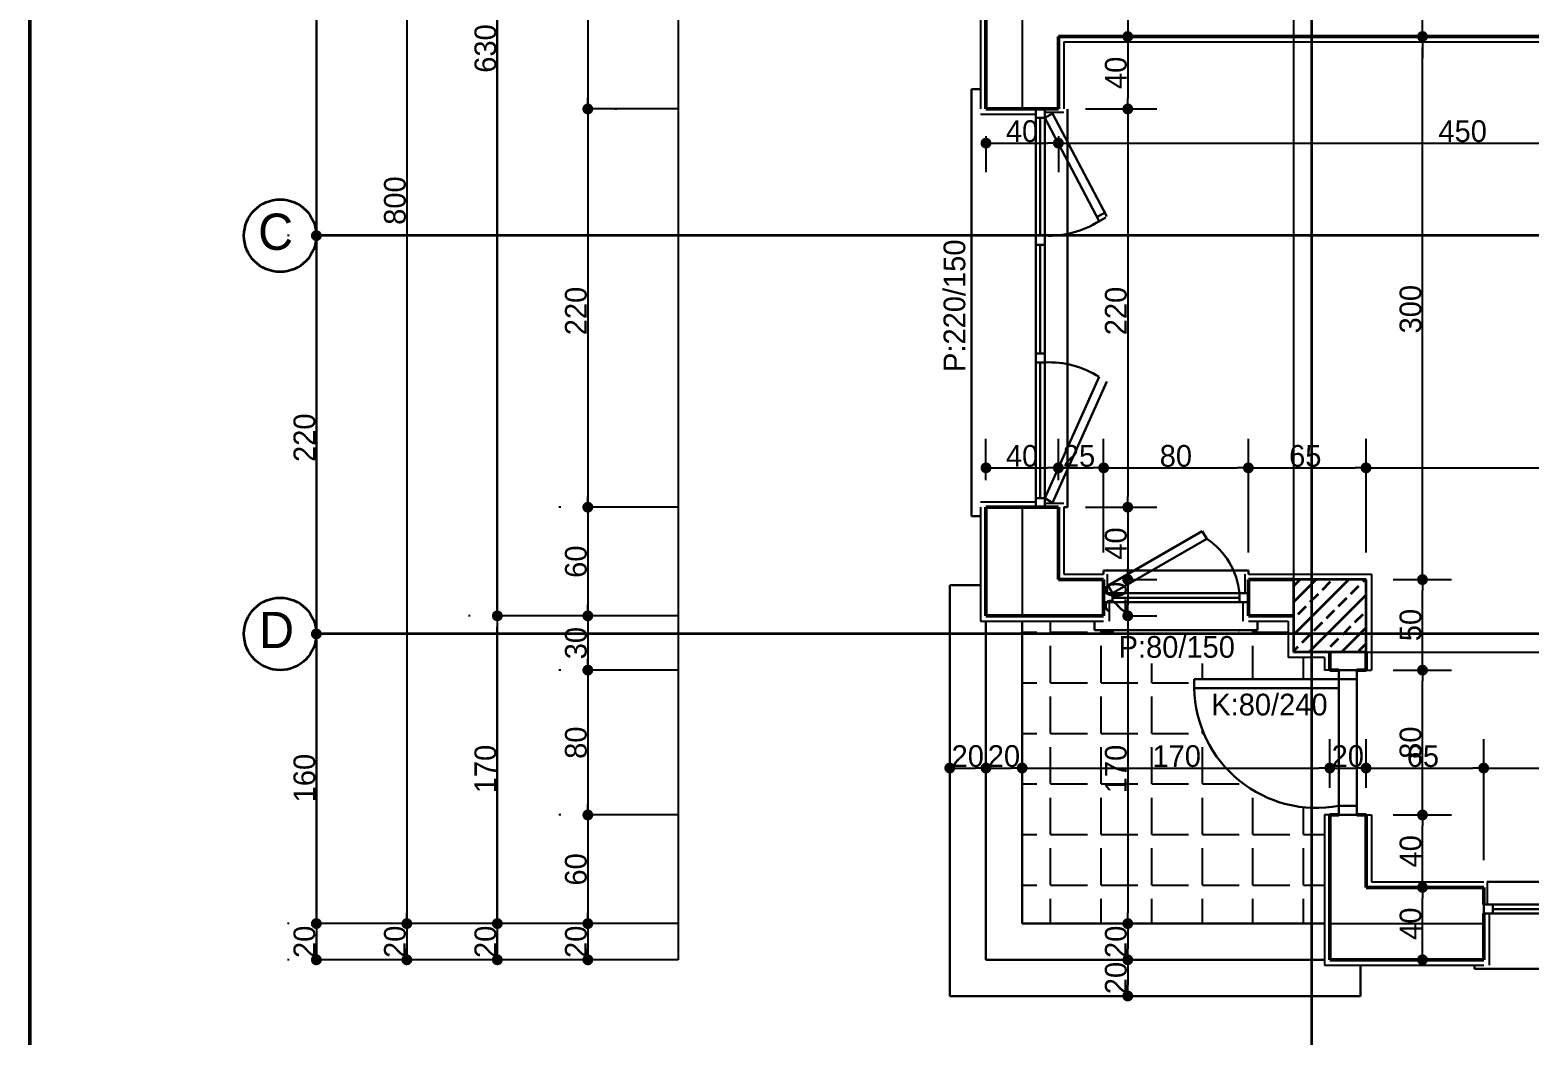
# Model space of a CAD drawing. Header units: millimetres. Extents: x 9537.41 to 9541.95, y -1431.78 to -1431.38.
# Drawn here: x 9538.0511 to 9538.2167, y -1431.619 to -1431.508 of the extents above; entities that cross this region are included whole.
import ezdxf

# ---------------------------------------------------------------- set-up
doc = ezdxf.new("R2010")
doc.units = ezdxf.units.MM
for name, pattern in [('ACAD_ISO02W100', [15, 12, -3]), ('ACAD_ISO03W100', [30, 12, -18]), ('ACAD_ISO06W100', [36, 24, -3, 0, -3, 0, -3, 0, -3])]:
    doc.linetypes.add(name, pattern=pattern)
for name, color, linetype, lineweight in [('aks', 6, 'Continuous', 35), ('balkon', 173, 'Continuous', 30), ('duvar', 214, 'Continuous', 50), ('kapı-pencere', 140, 'Continuous', 30), ('karo', 206, 'Continuous', 25), ('kolon', 6, 'Continuous', 35), ('sıva', 203, 'Continuous', 25), ('yazı', 161, 'Continuous', 35), ('ölçü', 4, 'Continuous', 25)]:
    doc.layers.add(name, color=color, linetype=linetype, lineweight=lineweight)

msp = doc.modelspace()

# ---------------------------------------------------------------- linework, layer by layer
at = {"color": 0, "linetype": 'ByBlock', "lineweight": -2}
for p, q in [((9538.172379445341, -1431.509289333453), (9538.172379445341, -1431.509889333453)), ((9538.172379445341, -1431.509289333453), (9538.172379445341, -1431.509889333453)), ((9538.20494543823, -1431.509289333453), (9538.20494543823, -1431.509889333453)), ((9538.20494543823, -1431.509289333453), (9538.20494543823, -1431.509889333453)), ((9538.112709836514, -1431.516089333453), (9538.112709836514, -1431.515489333453)), ((9538.172379445341, -1431.516089333453), (9538.172379445341, -1431.515489333453)), ((9538.112709836514, -1431.517289333453), (9538.112709836514, -1431.517889333453)), ((9538.172379445341, -1431.517289333453), (9538.172379445341, -1431.517889333453)), ((9538.157309836515, -1431.520467850164), (9538.157909836515, -1431.520467850164)), ((9538.164109836514, -1431.520467850164), (9538.163509836515, -1431.520467850164)), ((9538.165309836515, -1431.520467850164), (9538.165909836514, -1431.520467850164)), ((9538.082709836515, -1431.530089333453), (9538.082709836515, -1431.529489333453)), ((9538.082709836515, -1431.531289333453), (9538.082709836515, -1431.531889333453)), ((9538.157309836515, -1431.556341257242), (9538.157909836515, -1431.556341257242)), ((9538.164109836514, -1431.556341257242), (9538.163509836515, -1431.556341257242)), ((9538.165309836515, -1431.556341257242), (9538.165909836514, -1431.556341257242)), ((9538.169109836515, -1431.556341257242), (9538.168509836514, -1431.556341257242)), ((9538.170309836514, -1431.556341257242), (9538.170909836515, -1431.556341257242)), ((9538.185109836515, -1431.556341257242), (9538.184509836516, -1431.556341257242)), ((9538.186309836516, -1431.556341257242), (9538.186909836515, -1431.556341257242)), ((9538.198109836514, -1431.556341257242), (9538.197509836515, -1431.556341257242)), ((9538.199309836515, -1431.556341257242), (9538.199909836514, -1431.556341257242)), ((9538.112709836514, -1431.560089333453), (9538.112709836514, -1431.559489333453)), ((9538.172379445341, -1431.560089333453), (9538.172379445341, -1431.559489333453)), ((9538.112709836514, -1431.561289333453), (9538.112709836514, -1431.561889333453)), ((9538.172379445341, -1431.561289333453), (9538.172379445341, -1431.561889333453)), ((9538.172379445341, -1431.568089333453), (9538.172379445341, -1431.567489333453)), ((9538.20494543823, -1431.568089333453), (9538.20494543823, -1431.567489333453)), ((9538.172379445341, -1431.569289333453), (9538.172379445341, -1431.569889333453)), ((9538.20494543823, -1431.569289333453), (9538.20494543823, -1431.569889333453)), ((9538.102709836516, -1431.572089333453), (9538.102709836516, -1431.571489333453)), ((9538.112709836514, -1431.572089333453), (9538.112709836514, -1431.571489333453)), ((9538.172379445341, -1431.572089333453), (9538.172379445341, -1431.571489333453)), ((9538.082709836515, -1431.574089333453), (9538.082709836515, -1431.573489333453)), ((9538.102709836516, -1431.573289333453), (9538.102709836516, -1431.573889333453)), ((9538.112709836514, -1431.573289333453), (9538.112709836514, -1431.573889333453)), ((9538.172379445341, -1431.573289333453), (9538.172379445341, -1431.573889333453)), ((9538.082709836515, -1431.575289333453), (9538.082709836515, -1431.575889333453)), ((9538.112709836514, -1431.578089333453), (9538.112709836514, -1431.577489333453)), ((9538.20494543823, -1431.578089333453), (9538.20494543823, -1431.577489333453)), ((9538.112709836514, -1431.579289333453), (9538.112709836514, -1431.579889333453)), ((9538.20494543823, -1431.579289333453), (9538.20494543823, -1431.579889333453)), ((9538.153309836514, -1431.589503441157), (9538.153909836516, -1431.589503441157)), ((9538.156109836515, -1431.589503441157), (9538.155509836515, -1431.589503441157)), ((9538.157309836515, -1431.589503441157), (9538.157909836515, -1431.589503441157)), ((9538.160109836515, -1431.589503441157), (9538.159509836514, -1431.589503441157)), ((9538.161309836514, -1431.589503441157), (9538.161909836515, -1431.589503441157)), ((9538.194109836515, -1431.589503441157), (9538.193509836516, -1431.589503441157)), ((9538.195309836516, -1431.589503441157), (9538.195909836515, -1431.589503441157)), ((9538.198109836514, -1431.589503441157), (9538.197509836515, -1431.589503441157)), ((9538.199309836515, -1431.589503441157), (9538.199909836514, -1431.589503441157)), ((9538.211109836515, -1431.589503441157), (9538.210509836515, -1431.589503441157)), ((9538.212309836515, -1431.589503441157), (9538.212909836515, -1431.589503441157)), ((9538.112709836514, -1431.594089333453), (9538.112709836514, -1431.593489333453)), ((9538.20494543823, -1431.594089333453), (9538.20494543823, -1431.593489333453)), ((9538.112709836514, -1431.595289333453), (9538.112709836514, -1431.595889333453)), ((9538.20494543823, -1431.595289333453), (9538.20494543823, -1431.595889333453)), ((9538.20494543823, -1431.602089333453), (9538.20494543823, -1431.601489333453)), ((9538.20494543823, -1431.603289333453), (9538.20494543823, -1431.603889333453)), ((9538.082709836515, -1431.606089333453), (9538.082709836515, -1431.605489333453)), ((9538.092709836515, -1431.606089333453), (9538.092709836515, -1431.605489333453)), ((9538.102709836516, -1431.606089333453), (9538.102709836516, -1431.605489333453)), ((9538.112709836514, -1431.606089333453), (9538.112709836514, -1431.605489333453)), ((9538.172379445341, -1431.606089333453), (9538.172379445341, -1431.605489333453)), ((9538.082709836515, -1431.607289333453), (9538.082709836515, -1431.607889333453)), ((9538.092709836515, -1431.607289333453), (9538.092709836515, -1431.607889333453)), ((9538.102709836516, -1431.607289333453), (9538.102709836516, -1431.607889333453)), ((9538.112709836514, -1431.607289333453), (9538.112709836514, -1431.607889333453)), ((9538.172379445341, -1431.607289333453), (9538.172379445341, -1431.607889333453)), ((9538.082709836515, -1431.610089333453), (9538.082709836515, -1431.609489333453)), ((9538.092709836515, -1431.610089333453), (9538.092709836515, -1431.609489333453)), ((9538.102709836516, -1431.610089333453), (9538.102709836516, -1431.609489333453)), ((9538.112709836514, -1431.610089333453), (9538.112709836514, -1431.609489333453)), ((9538.172379445341, -1431.610089333453), (9538.172379445341, -1431.609489333453)), ((9538.20494543823, -1431.610089333453), (9538.20494543823, -1431.609489333453)), ((9538.172379445341, -1431.611289333453), (9538.172379445341, -1431.611889333453)), ((9538.172379445341, -1431.614089333453), (9538.172379445341, -1431.613489333453))]:
    msp.add_line(p, q, dxfattribs=at)
at = {"color": 0, "linetype": 'ByBlock', "const_width": 0.0006000000000000001}
for points in [[(9538.172379445341, -1431.508989333453, 1), (9538.172379445341, -1431.508389333453, 1)], [(9538.172379445341, -1431.508989333453, 1), (9538.172379445341, -1431.508389333453, 1)], [(9538.20494543823, -1431.508989333453, 1), (9538.20494543823, -1431.508389333453, 1)], [(9538.20494543823, -1431.508989333453, 1), (9538.20494543823, -1431.508389333453, 1)], [(9538.112709836514, -1431.516389333453, 1), (9538.112709836514, -1431.516989333453, 1)], [(9538.112709836514, -1431.516989333453, 1), (9538.112709836514, -1431.516389333453, 1)], [(9538.172379445341, -1431.516389333453, 1), (9538.172379445341, -1431.516989333453, 1)], [(9538.172379445341, -1431.516989333453, 1), (9538.172379445341, -1431.516389333453, 1)], [(9538.157009836515, -1431.520467850164, 1), (9538.156409836514, -1431.520467850164, 1)], [(9538.164409836514, -1431.520467850164, 1), (9538.165009836515, -1431.520467850164, 1)], [(9538.165009836515, -1431.520467850164, 1), (9538.164409836514, -1431.520467850164, 1)], [(9538.082709836515, -1431.530989333453, 1), (9538.082709836515, -1431.530389333453, 1)], [(9538.082709836515, -1431.530389333453, 1), (9538.082709836515, -1431.530989333453, 1)], [(9538.157009836515, -1431.556341257242, 1), (9538.156409836514, -1431.556341257242, 1)], [(9538.164409836514, -1431.556341257242, 1), (9538.165009836515, -1431.556341257242, 1)], [(9538.165009836515, -1431.556341257242, 1), (9538.164409836514, -1431.556341257242, 1)], [(9538.169409836515, -1431.556341257242, 1), (9538.170009836515, -1431.556341257242, 1)], [(9538.170009836515, -1431.556341257242, 1), (9538.169409836515, -1431.556341257242, 1)], [(9538.185409836515, -1431.556341257242, 1), (9538.186009836514, -1431.556341257242, 1)], [(9538.186009836514, -1431.556341257242, 1), (9538.185409836515, -1431.556341257242, 1)], [(9538.198409836516, -1431.556341257242, 1), (9538.199009836515, -1431.556341257242, 1)], [(9538.199009836515, -1431.556341257242, 1), (9538.198409836516, -1431.556341257242, 1)], [(9538.112709836514, -1431.560389333453, 1), (9538.112709836514, -1431.560989333453, 1)], [(9538.112709836514, -1431.560989333453, 1), (9538.112709836514, -1431.560389333453, 1)], [(9538.172379445341, -1431.560389333453, 1), (9538.172379445341, -1431.560989333453, 1)], [(9538.172379445341, -1431.560989333453, 1), (9538.172379445341, -1431.560389333453, 1)], [(9538.172379445341, -1431.568389333453, 1), (9538.172379445341, -1431.568989333453, 1)], [(9538.172379445341, -1431.568989333453, 1), (9538.172379445341, -1431.568389333453, 1)], [(9538.20494543823, -1431.568989333453, 1), (9538.20494543823, -1431.568389333453, 1)], [(9538.20494543823, -1431.568389333453, 1), (9538.20494543823, -1431.568989333453, 1)], [(9538.102709836516, -1431.572989333453, 1), (9538.102709836516, -1431.572389333453, 1)], [(9538.102709836516, -1431.572389333453, 1), (9538.102709836516, -1431.572989333453, 1)], [(9538.112709836514, -1431.572389333453, 1), (9538.112709836514, -1431.572989333453, 1)], [(9538.112709836514, -1431.572989333453, 1), (9538.112709836514, -1431.572389333453, 1)], [(9538.172379445341, -1431.572389333453, 1), (9538.172379445341, -1431.572989333453, 1)], [(9538.172379445341, -1431.572989333453, 1), (9538.172379445341, -1431.572389333453, 1)], [(9538.082709836515, -1431.574989333453, 1), (9538.082709836515, -1431.574389333453, 1)], [(9538.082709836515, -1431.574389333453, 1), (9538.082709836515, -1431.574989333453, 1)], [(9538.112709836514, -1431.578389333453, 1), (9538.112709836514, -1431.578989333453, 1)], [(9538.112709836514, -1431.578989333453, 1), (9538.112709836514, -1431.578389333453, 1)], [(9538.20494543823, -1431.578989333453, 1), (9538.20494543823, -1431.578389333453, 1)], [(9538.20494543823, -1431.578389333453, 1), (9538.20494543823, -1431.578989333453, 1)], [(9538.153009836515, -1431.589503441157, 1), (9538.152409836515, -1431.589503441157, 1)], [(9538.156409836514, -1431.589503441157, 1), (9538.157009836515, -1431.589503441157, 1)], [(9538.157009836515, -1431.589503441157, 1), (9538.156409836514, -1431.589503441157, 1)], [(9538.160409836515, -1431.589503441157, 1), (9538.161009836514, -1431.589503441157, 1)], [(9538.161009836514, -1431.589503441157, 1), (9538.160409836515, -1431.589503441157, 1)], [(9538.194409836515, -1431.589503441157, 1), (9538.195009836514, -1431.589503441157, 1)], [(9538.195009836514, -1431.589503441157, 1), (9538.194409836515, -1431.589503441157, 1)], [(9538.198409836516, -1431.589503441157, 1), (9538.199009836515, -1431.589503441157, 1)], [(9538.199009836515, -1431.589503441157, 1), (9538.198409836516, -1431.589503441157, 1)], [(9538.211409836515, -1431.589503441157, 1), (9538.212009836516, -1431.589503441157, 1)], [(9538.212009836516, -1431.589503441157, 1), (9538.211409836515, -1431.589503441157, 1)], [(9538.112709836514, -1431.594389333453, 1), (9538.112709836514, -1431.594989333453, 1)], [(9538.112709836514, -1431.594989333453, 1), (9538.112709836514, -1431.594389333453, 1)], [(9538.20494543823, -1431.594989333453, 1), (9538.20494543823, -1431.594389333453, 1)], [(9538.20494543823, -1431.594389333453, 1), (9538.20494543823, -1431.594989333453, 1)], [(9538.20494543823, -1431.602989333453, 1), (9538.20494543823, -1431.602389333453, 1)], [(9538.20494543823, -1431.602389333453, 1), (9538.20494543823, -1431.602989333453, 1)], [(9538.082709836515, -1431.606989333453, 1), (9538.082709836515, -1431.606389333453, 1)], [(9538.082709836515, -1431.606389333453, 1), (9538.082709836515, -1431.606989333453, 1)], [(9538.092709836515, -1431.606389333453, 1), (9538.092709836515, -1431.606989333453, 1)], [(9538.092709836515, -1431.606989333453, 1), (9538.092709836515, -1431.606389333453, 1)], [(9538.102709836516, -1431.606989333453, 1), (9538.102709836516, -1431.606389333453, 1)], [(9538.102709836516, -1431.606389333453, 1), (9538.102709836516, -1431.606989333453, 1)], [(9538.112709836514, -1431.606389333453, 1), (9538.112709836514, -1431.606989333453, 1)], [(9538.112709836514, -1431.606989333453, 1), (9538.112709836514, -1431.606389333453, 1)], [(9538.172379445341, -1431.606389333453, 1), (9538.172379445341, -1431.606989333453, 1)], [(9538.172379445341, -1431.606989333453, 1), (9538.172379445341, -1431.606389333453, 1)], [(9538.082709836515, -1431.610389333453, 1), (9538.082709836515, -1431.610989333453, 1)], [(9538.092709836515, -1431.610389333453, 1), (9538.092709836515, -1431.610989333453, 1)], [(9538.102709836516, -1431.610389333453, 1), (9538.102709836516, -1431.610989333453, 1)], [(9538.112709836514, -1431.610389333453, 1), (9538.112709836514, -1431.610989333453, 1)], [(9538.172379445341, -1431.610389333453, 1), (9538.172379445341, -1431.610989333453, 1)], [(9538.172379445341, -1431.610989333453, 1), (9538.172379445341, -1431.610389333453, 1)], [(9538.20494543823, -1431.610389333453, 1), (9538.20494543823, -1431.610989333453, 1)], [(9538.172379445341, -1431.614389333453, 1), (9538.172379445341, -1431.614989333453, 1)]]:
    msp.add_lwpolyline(points, format="xyb", close=True, dxfattribs=at)
at = {"layer": 'aks', "linetype": 'ACAD_ISO06W100'}
for p, q in [((9538.192709836514, -1431.684689333453), (9538.192709836514, -1431.406689333453)), ((9538.654709836515, -1431.530689333453), (9538.082709836515, -1431.530689333453)), ((9538.654709836515, -1431.574689333453), (9538.082709836515, -1431.574689333453))]:
    msp.add_line(p, q, dxfattribs=at)
at = {"layer": 'balkon'}
for p, q in [((9538.152709836515, -1431.569289333453), (9538.152709836515, -1431.614689333453)), ((9538.152709836515, -1431.569289333453), (9538.156109836515, -1431.569289333453)), ((9538.156709836516, -1431.573289333453), (9538.156709836516, -1431.610689333453)), ((9538.160709836515, -1431.573289333453), (9538.160709836515, -1431.606689333453)), ((9538.194109836515, -1431.606689333453), (9538.160709836515, -1431.606689333453)), ((9538.194109836515, -1431.610689333453), (9538.156709836516, -1431.610689333453)), ((9538.198109836514, -1431.614689333453), (9538.198109836514, -1431.611289333453)), ((9538.198109836514, -1431.614689333453), (9538.152709836515, -1431.614689333453))]:
    msp.add_line(p, q, dxfattribs=at)
at = {"layer": 'duvar'}
for p, q in [((9538.051063101857, -1431.376132301478), (9538.051063101857, -1431.74700352172)), ((9538.051063101857, -1431.74700352172), (9538.051063101857, -1431.376132301478)), ((9538.156709836516, -1431.493689333453), (9538.156709836516, -1431.516689333453)), ((9538.164709836516, -1431.508689333453), (9538.254709836516, -1431.508689333453)), ((9538.164709836516, -1431.508689333453), (9538.164709836516, -1431.516689333453)), ((9538.164709836516, -1431.516689333453), (9538.156709836516, -1431.516689333453)), ((9538.156709836516, -1431.560689333453), (9538.156709836516, -1431.572689333453)), ((9538.164709836516, -1431.560689333453), (9538.156709836516, -1431.560689333453)), ((9538.164709836516, -1431.560689333453), (9538.164709836516, -1431.568689333453)), ((9538.164709836516, -1431.568689333453), (9538.169709836515, -1431.568689333453)), ((9538.169709836515, -1431.568689333453), (9538.169709836515, -1431.572689333453)), ((9538.185709836514, -1431.568689333453), (9538.190709836515, -1431.568689333453)), ((9538.185709836514, -1431.568689333453), (9538.185709836514, -1431.572689333453)), ((9538.156709836516, -1431.572689333453), (9538.169709836515, -1431.572689333453)), ((9538.185709836514, -1431.572689333453), (9538.190709836515, -1431.572689333453)), ((9538.194709836514, -1431.576689333453), (9538.194709836514, -1431.578689333453)), ((9538.198709836515, -1431.576689333453), (9538.198709836515, -1431.578689333453)), ((9538.195709836515, -1431.578689333453), (9538.194709836514, -1431.578689333453)), ((9538.197709836515, -1431.578689333453), (9538.198709836515, -1431.578689333453)), ((9538.194709836514, -1431.594689333453), (9538.194709836514, -1431.610689333453)), ((9538.195709836515, -1431.594689333453), (9538.194709836514, -1431.594689333453)), ((9538.197709836515, -1431.594689333453), (9538.198709836515, -1431.594689333453)), ((9538.198709836515, -1431.594689333453), (9538.198709836515, -1431.602689333453)), ((9538.198709836515, -1431.602689333453), (9538.211709836514, -1431.602689333453)), ((9538.211709836514, -1431.604589333453), (9538.211709836514, -1431.602689333453)), ((9538.211709836514, -1431.605589333453), (9538.211709836514, -1431.610689333453)), ((9538.194709836514, -1431.610689333453), (9538.211709836514, -1431.610689333453))]:
    msp.add_line(p, q, dxfattribs=at)
at = {"layer": 'kapı-pencere'}
for p, q in [((9538.156109836515, -1431.514489333453), (9538.155109836514, -1431.514489333453)), ((9538.155109836514, -1431.514489333453), (9538.155109836514, -1431.561689333453)), ((9538.162209836515, -1431.516689333453), (9538.162209836515, -1431.517689333453)), ((9538.163209836515, -1431.516689333453), (9538.162209836515, -1431.516689333453)), ((9538.163209836515, -1431.517689333453), (9538.163209836515, -1431.516689333453)), ((9538.165709836516, -1431.516731976235), (9538.165709836516, -1431.560689333453)), ((9538.162209836515, -1431.530689333453), (9538.162209836515, -1431.517689333453)), ((9538.162209836515, -1431.517689333453), (9538.163209836515, -1431.517689333453)), ((9538.162709836515, -1431.517689333453), (9538.162709836515, -1431.530689333453)), ((9538.163209836515, -1431.517689333453), (9538.163209836515, -1431.530689333453)), ((9538.162209836515, -1431.530689333453), (9538.162209836515, -1431.531689333453)), ((9538.163209836515, -1431.530689333453), (9538.162209836515, -1431.530689333453)), ((9538.163209836515, -1431.531689333453), (9538.163209836515, -1431.530689333453)), ((9538.162209836515, -1431.543689333453), (9538.162209836515, -1431.531689333453)), ((9538.162209836515, -1431.531689333453), (9538.163209836515, -1431.531689333453)), ((9538.162709836515, -1431.531689333453), (9538.162709836515, -1431.543689333453)), ((9538.163209836515, -1431.531689333453), (9538.163209836515, -1431.543689333453)), ((9538.162209836515, -1431.543689333453), (9538.162209836515, -1431.544689333453)), ((9538.163209836515, -1431.543689333453), (9538.162209836515, -1431.543689333453)), ((9538.163209836515, -1431.544689333453), (9538.163209836515, -1431.543689333453)), ((9538.162209836515, -1431.559689333453), (9538.162209836515, -1431.544689333453)), ((9538.162209836515, -1431.544689333453), (9538.163209836515, -1431.544689333453)), ((9538.162709836515, -1431.544689333453), (9538.162709836515, -1431.559689333453)), ((9538.163209836515, -1431.544689333453), (9538.163209836515, -1431.559689333453)), ((9538.162209836515, -1431.559689333453), (9538.162209836515, -1431.560689333453)), ((9538.163209836515, -1431.559689333453), (9538.162209836515, -1431.559689333453)), ((9538.163209836515, -1431.560689333453), (9538.163209836515, -1431.559689333453)), ((9538.156109836515, -1431.561689333453), (9538.155109836514, -1431.561689333453)), ((9538.162209836515, -1431.560689333453), (9538.163209836515, -1431.560689333453)), ((9538.165709836516, -1431.560689333453), (9538.165309836515, -1431.560689333453)), ((9538.165709836516, -1431.560689333453), (9538.165709836516, -1431.560689333453)), ((9538.18060214136, -1431.563323308049), (9538.170209836515, -1431.569323308049)), ((9538.18110214136, -1431.564189333453), (9538.18060214136, -1431.563323308049)), ((9538.170709836515, -1431.570189333453), (9538.18110214136, -1431.564189333453)), ((9538.169709836515, -1431.567689333453), (9538.185709836514, -1431.567689333453)), ((9538.169709836515, -1431.568089333453), (9538.169709836515, -1431.567689333453)), ((9538.185709836514, -1431.568089333453), (9538.185709836514, -1431.567689333453)), ((9538.169709836515, -1431.571189333453), (9538.169709836515, -1431.570189333453)), ((9538.169709836515, -1431.570189333453), (9538.170709836515, -1431.570189333453)), ((9538.170209836515, -1431.569323308049), (9538.170709836515, -1431.570189333453)), ((9538.184709836514, -1431.570189333453), (9538.170709836515, -1431.570189333453)), ((9538.170709836515, -1431.570189333453), (9538.170709836515, -1431.571189333453)), ((9538.185709836514, -1431.570189333453), (9538.184709836514, -1431.570189333453)), ((9538.184709836514, -1431.571189333453), (9538.184709836514, -1431.570189333453)), ((9538.184709836514, -1431.570189333453), (9538.185709836514, -1431.570189333453)), ((9538.184709836514, -1431.571189333453), (9538.184709836514, -1431.570189333453)), ((9538.184709836514, -1431.570189333453), (9538.185709836514, -1431.570189333453)), ((9538.185709836514, -1431.570189333453), (9538.185709836514, -1431.571189333453)), ((9538.185709836514, -1431.570189333453), (9538.185709836514, -1431.571189333453)), ((9538.170709836515, -1431.571189333453), (9538.169709836515, -1431.571189333453)), ((9538.184709836514, -1431.570689333453), (9538.170709836515, -1431.570689333453)), ((9538.170709836515, -1431.571189333453), (9538.184709836514, -1431.571189333453)), ((9538.184709836514, -1431.571189333453), (9538.185709836514, -1431.571189333453)), ((9538.185709836514, -1431.571189333453), (9538.184709836514, -1431.571189333453)), ((9538.185709836514, -1431.571189333453), (9538.184709836514, -1431.571189333453)), ((9538.168709836515, -1431.573289333453), (9538.168709836515, -1431.574289333453)), ((9538.186709836515, -1431.573289333453), (9538.186709836515, -1431.574289333453)), ((9538.168709836515, -1431.574289333453), (9538.186709836515, -1431.574289333453)), ((9538.195709836515, -1431.579689333453), (9538.195709836515, -1431.578689333453)), ((9538.195709836515, -1431.578689333453), (9538.197709836515, -1431.578689333453)), ((9538.197709836515, -1431.578689333453), (9538.197709836515, -1431.579689333453)), ((9538.179709836515, -1431.580689333453), (9538.179709836515, -1431.579689333453)), ((9538.179709836515, -1431.579689333453), (9538.195709836515, -1431.579689333453)), ((9538.197709836515, -1431.579689333453), (9538.195709836515, -1431.579689333453)), ((9538.195709836515, -1431.579689333453), (9538.195709836515, -1431.580689333453)), ((9538.197709836515, -1431.579689333453), (9538.197709836515, -1431.594689333453)), ((9538.195709836515, -1431.580689333453), (9538.179709836515, -1431.580689333453)), ((9538.195709836515, -1431.594689333453), (9538.195709836515, -1431.580689333453)), ((9538.195709836515, -1431.594689333453), (9538.195709836515, -1431.593689333453)), ((9538.195709836515, -1431.593689333453), (9538.197709836515, -1431.593689333453)), ((9538.197709836515, -1431.593689333453), (9538.197709836515, -1431.594689333453)), ((9538.197709836515, -1431.594689333453), (9538.195709836515, -1431.594689333453)), ((9538.241309836514, -1431.602089333453), (9538.212109836515, -1431.602089333453)), ((9538.211709836514, -1431.604589333453), (9538.227709836516, -1431.604589333453)), ((9538.212709836514, -1431.604589333453), (9538.211709836514, -1431.604589333453)), ((9538.211709836514, -1431.604589333453), (9538.211709836514, -1431.605589333453)), ((9538.212709836514, -1431.605589333453), (9538.212709836514, -1431.604589333453)), ((9538.212709836514, -1431.605089333453), (9538.227709836516, -1431.605089333453)), ((9538.227709836516, -1431.605589333453), (9538.211709836514, -1431.605589333453)), ((9538.211709836514, -1431.605589333453), (9538.212709836514, -1431.605589333453)), ((9538.210709836514, -1431.611289333453), (9538.210709836514, -1431.611689333453)), ((9538.242709836515, -1431.611689333453), (9538.210709836514, -1431.611689333453))]:
    msp.add_line(p, q, dxfattribs=at)
at = {"layer": 'kapı-pencere', "linetype": 'ACAD_ISO02W100'}
for p, q in [((9538.164075861918, -1431.517189333453), (9538.163209836515, -1431.517689333453)), ((9538.170075861919, -1431.528581638299), (9538.164075861918, -1431.517189333453)), ((9538.163209836515, -1431.517689333453), (9538.169209836515, -1431.529081638299)), ((9538.169080157131, -1431.528589753096), (9538.169946182536, -1431.528089753097)), ((9538.169102031403, -1431.529170804988), (9538.169968056807, -1431.528670804988)), ((9538.163209836515, -1431.559689333453), (9538.169209836515, -1431.546297028608)), ((9538.170075861919, -1431.546797028608), (9538.164075861918, -1431.560189333453)), ((9538.164075861918, -1431.560189333453), (9538.163209836515, -1431.559689333453))]:
    msp.add_line(p, q, dxfattribs=at)
for centre, radius, start, end in [((9538.16365478617, -1431.520349908173), 0.01034899489403238, 267.5358382136131, 302.4641618726489), ((9538.16365478617, -1431.555028758733), 0.01034899489403229, 57.53583812735113, 92.46416178638692)]:
    msp.add_arc(centre, radius, start, end, dxfattribs=at)
at = {"layer": 'kapı-pencere'}
for centre, radius, start, end in [((9538.176684253936, -1431.57093035399), 0.008059720042991056, 5.2752942036796, 56.7602215820919), ((9538.193240984889, -1431.580381766224), 0.01353464347200372, 181.3021267290206, 280.5101556078815)]:
    msp.add_arc(centre, radius, start, end, dxfattribs=at)
at = {"layer": 'karo'}
for p, q in [((9538.16385571487, -1431.574494876783), (9538.16385571487, -1431.573289333453)), ((9538.160709836515, -1431.574494876783), (9538.162331714871, -1431.574494876783)), ((9538.16385571487, -1431.574494876783), (9538.167919714871, -1431.574494876783)), ((9538.16944371487, -1431.574494876783), (9538.16944371487, -1431.574289333453)), ((9538.16944371487, -1431.574494876783), (9538.170827494707, -1431.574494876783)), ((9538.18464177012, -1431.574494876783), (9538.184683714871, -1431.574494876783)), ((9538.18620771487, -1431.574494876783), (9538.18620771487, -1431.574289333453)), ((9538.18620771487, -1431.574494876783), (9538.190109836514, -1431.574494876783)), ((9538.16385571487, -1431.580082876783), (9538.16385571487, -1431.576018876783)), ((9538.16944371487, -1431.580082876783), (9538.16944371487, -1431.576018876783)), ((9538.18620771487, -1431.579689333453), (9538.18620771487, -1431.576018876783)), ((9538.17503171487, -1431.580082876783), (9538.17503171487, -1431.577970238244)), ((9538.18061971487, -1431.579689333453), (9538.18061971487, -1431.577970238244)), ((9538.19179571487, -1431.579689333453), (9538.19179571487, -1431.577289333453)), ((9538.160709836515, -1431.580082876783), (9538.162331714871, -1431.580082876783)), ((9538.16385571487, -1431.580082876783), (9538.167919714871, -1431.580082876783)), ((9538.16944371487, -1431.580082876783), (9538.173507714871, -1431.580082876783)), ((9538.17503171487, -1431.580082876783), (9538.179095714871, -1431.580082876783)), ((9538.16385571487, -1431.585670876783), (9538.16385571487, -1431.581606876783)), ((9538.16944371487, -1431.585670876783), (9538.16944371487, -1431.581606876783)), ((9538.17503171487, -1431.585670876783), (9538.17503171487, -1431.581606876783)), ((9538.18061971487, -1431.585670876783), (9538.18061971487, -1431.585269517962)), ((9538.160709836515, -1431.585670876783), (9538.162331714871, -1431.585670876783)), ((9538.16385571487, -1431.585670876783), (9538.167919714871, -1431.585670876783)), ((9538.16944371487, -1431.585670876783), (9538.173507714871, -1431.585670876783)), ((9538.17503171487, -1431.585670876783), (9538.179095714871, -1431.585670876783)), ((9538.18061971487, -1431.585670876783), (9538.180782578755, -1431.585670876783)), ((9538.16385571487, -1431.591258876783), (9538.16385571487, -1431.587194876783)), ((9538.16944371487, -1431.591258876783), (9538.16944371487, -1431.587194876783)), ((9538.17503171487, -1431.591258876783), (9538.17503171487, -1431.587194876783)), ((9538.18061971487, -1431.591258876783), (9538.18061971487, -1431.587194876783)), ((9538.160709836515, -1431.591258876783), (9538.162331714871, -1431.591258876783)), ((9538.16385571487, -1431.591258876783), (9538.167919714871, -1431.591258876783)), ((9538.16944371487, -1431.591258876783), (9538.173507714871, -1431.591258876783)), ((9538.17503171487, -1431.591258876783), (9538.179095714871, -1431.591258876783)), ((9538.18061971487, -1431.591258876783), (9538.184683714871, -1431.591258876783)), ((9538.16385571487, -1431.596846876783), (9538.16385571487, -1431.592782876783)), ((9538.16944371487, -1431.596846876783), (9538.16944371487, -1431.592782876783)), ((9538.17503171487, -1431.596846876783), (9538.17503171487, -1431.592782876783)), ((9538.18061971487, -1431.596846876783), (9538.18061971487, -1431.592782876783)), ((9538.18620771487, -1431.596846876783), (9538.18620771487, -1431.592782876783)), ((9538.19179571487, -1431.596846876783), (9538.19179571487, -1431.593839023318)), ((9538.160709836515, -1431.596846876783), (9538.162331714871, -1431.596846876783)), ((9538.16385571487, -1431.596846876783), (9538.167919714871, -1431.596846876783)), ((9538.16944371487, -1431.596846876783), (9538.173507714871, -1431.596846876783)), ((9538.17503171487, -1431.596846876783), (9538.179095714871, -1431.596846876783)), ((9538.18061971487, -1431.596846876783), (9538.184683714871, -1431.596846876783)), ((9538.18620771487, -1431.596846876783), (9538.190271714871, -1431.596846876783)), ((9538.19179571487, -1431.596846876783), (9538.194109836515, -1431.596846876783)), ((9538.16385571487, -1431.602434876783), (9538.16385571487, -1431.598370876783)), ((9538.16944371487, -1431.602434876783), (9538.16944371487, -1431.598370876783)), ((9538.17503171487, -1431.602434876783), (9538.17503171487, -1431.598370876783)), ((9538.18061971487, -1431.602434876783), (9538.18061971487, -1431.598370876783)), ((9538.18620771487, -1431.602434876783), (9538.18620771487, -1431.598370876783)), ((9538.19179571487, -1431.602434876783), (9538.19179571487, -1431.598370876783)), ((9538.160709836515, -1431.602434876783), (9538.162331714871, -1431.602434876783)), ((9538.16385571487, -1431.602434876783), (9538.167919714871, -1431.602434876783)), ((9538.16944371487, -1431.602434876783), (9538.173507714871, -1431.602434876783)), ((9538.17503171487, -1431.602434876783), (9538.179095714871, -1431.602434876783)), ((9538.18061971487, -1431.602434876783), (9538.184683714871, -1431.602434876783)), ((9538.18620771487, -1431.602434876783), (9538.190271714871, -1431.602434876783)), ((9538.19179571487, -1431.602434876783), (9538.194109836515, -1431.602434876783)), ((9538.16385571487, -1431.606689333453), (9538.16385571487, -1431.603958876783)), ((9538.16944371487, -1431.606689333453), (9538.16944371487, -1431.603958876783)), ((9538.17503171487, -1431.606689333453), (9538.17503171487, -1431.603958876783)), ((9538.18061971487, -1431.606689333453), (9538.18061971487, -1431.603958876783)), ((9538.18620771487, -1431.606689333453), (9538.18620771487, -1431.603958876783)), ((9538.19179571487, -1431.606689333453), (9538.19179571487, -1431.603958876783))]:
    msp.add_line(p, q, dxfattribs=at)
at = {"layer": 'kolon'}
for p, q in [((9538.190709836515, -1431.568689333453), (9538.190709836515, -1431.576689333453)), ((9538.198709836515, -1431.568689333453), (9538.190709836515, -1431.568689333453)), ((9538.190709836515, -1431.571189267381), (9538.193209770443, -1431.568689333453)), ((9538.190709836515, -1431.574781369829), (9538.196801872891, -1431.568689333453)), ((9538.190744597361, -1431.569358455311), (9538.191413719218, -1431.568689333453)), ((9538.198377815064, -1431.568909442504), (9538.198597924114, -1431.568689333453)), ((9538.198709836515, -1431.576689333453), (9538.198709836515, -1431.568689333453)), ((9538.19239397534, -1431.576689333453), (9538.198709836515, -1431.570373472278)), ((9538.192540648584, -1431.571154506535), (9538.193438674198, -1431.570256480923)), ((9538.193887687003, -1431.569807468117), (9538.194785712616, -1431.568909442504)), ((9538.197030776646, -1431.570256480923), (9538.197928802258, -1431.569358455311)), ((9538.191193610166, -1431.572501544953), (9538.19209163578, -1431.571603519341)), ((9538.19433669981, -1431.572950557759), (9538.195234725421, -1431.572052532147)), ((9538.195683738228, -1431.571603519341), (9538.19658176384, -1431.570705493729)), ((9538.190709836515, -1431.572985318605), (9538.190744597361, -1431.572950557759)), ((9538.192989661391, -1431.574297596177), (9538.193887687003, -1431.573399570565)), ((9538.196132751033, -1431.574746608983), (9538.197030776646, -1431.573848583371)), ((9538.19747978945, -1431.573399570565), (9538.198377815064, -1431.572501544953)), ((9538.191642622973, -1431.575644634595), (9538.192540648584, -1431.574746608983)), ((9538.194785712616, -1431.576093647401), (9538.195683738228, -1431.575195621789)), ((9538.195986077788, -1431.576689333453), (9538.198709836515, -1431.573965574726)), ((9538.190709836515, -1431.576577421053), (9538.191193610166, -1431.576093647401)), ((9538.198709836515, -1431.576689333453), (9538.190709836515, -1431.576689333453)), ((9538.194190026563, -1431.576689333453), (9538.19433669981, -1431.576542660207)), ((9538.197928802258, -1431.576542660207), (9538.198709836515, -1431.57576162595))]:
    msp.add_line(p, q, dxfattribs=at)
for centre in [(9538.078709836514, -1431.530689333453), (9538.078709836514, -1431.574689333453)]:
    msp.add_circle(centre, 0.004, dxfattribs=at)
at = {"layer": 'sıva', "linetype": 'ACAD_ISO03W100'}
for p, q in [((9538.190709836515, -1431.450689333453), (9538.190709836515, -1431.568689333453)), ((9538.160709836515, -1431.493689333453), (9538.160709836515, -1431.516689333453)), ((9538.160709836515, -1431.560689333453), (9538.160709836515, -1431.572689333453)), ((9538.198709836515, -1431.576689333453), (9538.252709836515, -1431.576689333453)), ((9538.194709836514, -1431.606689333453), (9538.211709836514, -1431.606689333453))]:
    msp.add_line(p, q, dxfattribs=at)
at = {"layer": 'sıva'}
for p, q in [((9538.156109836515, -1431.493689333453), (9538.156109836515, -1431.516689333453)), ((9538.165309836515, -1431.509289333453), (9538.165309836515, -1431.516689333453)), ((9538.165309836515, -1431.509289333453), (9538.254109836515, -1431.509289333453)), ((9538.162209836515, -1431.517289333453), (9538.156109836515, -1431.517289333453)), ((9538.165309836515, -1431.517089333453), (9538.163209836515, -1431.517089333453)), ((9538.156109836515, -1431.560089333453), (9538.162209836515, -1431.560089333453)), ((9538.165309836515, -1431.560289333453), (9538.163209836515, -1431.560289333453)), ((9538.156109836515, -1431.560689333453), (9538.156109836515, -1431.573289333453)), ((9538.165309836515, -1431.560689333453), (9538.165309836515, -1431.568089333453)), ((9538.165309836515, -1431.568089333453), (9538.169709836515, -1431.568089333453)), ((9538.170109836516, -1431.568089333453), (9538.170109836516, -1431.570189333453)), ((9538.185309836515, -1431.568089333453), (9538.185309836515, -1431.570189333453)), ((9538.185709836514, -1431.568089333453), (9538.199309836515, -1431.568089333453)), ((9538.199309836515, -1431.568089333453), (9538.199309836515, -1431.578689333453)), ((9538.170309836514, -1431.571189333453), (9538.170309836514, -1431.573289333453)), ((9538.185109836515, -1431.571189333453), (9538.185109836515, -1431.573289333453)), ((9538.156109836515, -1431.573289333453), (9538.169709836515, -1431.573289333453)), ((9538.185709836514, -1431.573289333453), (9538.190109836514, -1431.573289333453)), ((9538.190109836514, -1431.573289333453), (9538.190109836514, -1431.577289333453)), ((9538.194109836515, -1431.577289333453), (9538.190109836514, -1431.577289333453)), ((9538.194109836515, -1431.577289333453), (9538.194109836515, -1431.578689333453)), ((9538.194709836514, -1431.578689333453), (9538.194109836515, -1431.578689333453)), ((9538.198709836515, -1431.578689333453), (9538.199309836515, -1431.578689333453)), ((9538.194109836515, -1431.594689333453), (9538.194109836515, -1431.611289333453)), ((9538.194709836514, -1431.594689333453), (9538.194109836515, -1431.594689333453)), ((9538.198709836515, -1431.594689333453), (9538.199309836515, -1431.594689333453)), ((9538.199309836515, -1431.594689333453), (9538.199309836515, -1431.602089333453)), ((9538.199309836515, -1431.602089333453), (9538.211709836514, -1431.602089333453)), ((9538.212109836515, -1431.602089333453), (9538.212109836515, -1431.604589333453)), ((9538.212309836515, -1431.605589333453), (9538.212309836515, -1431.611289333453)), ((9538.194109836515, -1431.611289333453), (9538.211709836514, -1431.611289333453))]:
    msp.add_line(p, q, dxfattribs=at)
at = {"layer": 'ölçü'}
for p, q in [((9538.082709836515, -1431.446689333453), (9538.082709836515, -1431.610689333453)), ((9538.092709836515, -1431.446689333453), (9538.092709836515, -1431.610689333453)), ((9538.092709836515, -1431.447889333453), (9538.092709836515, -1431.605489333453)), ((9538.102709836516, -1431.446689333453), (9538.102709836516, -1431.610689333453)), ((9538.102709836516, -1431.571489333453), (9538.102709836516, -1431.447889333453)), ((9538.112709836514, -1431.446689333453), (9538.112709836514, -1431.610689333453)), ((9538.122709836514, -1431.446689333453), (9538.122709836514, -1431.610689333453)), ((9538.082709836515, -1431.529489333453), (9538.082709836515, -1431.478889333453)), ((9538.112709836514, -1431.494889333453), (9538.112709836514, -1431.515489333453)), ((9538.172379445341, -1431.506689333453), (9538.172379445341, -1431.508689333453)), ((9538.20494543823, -1431.508689333453), (9538.20494543823, -1431.506689333453)), ((9538.16937944534, -1431.508689333453), (9538.16917944534, -1431.508689333453)), ((9538.16937944534, -1431.508689333453), (9538.16917944534, -1431.508689333453)), ((9538.20194543823, -1431.508689333453), (9538.20174543823, -1431.508689333453)), ((9538.20194543823, -1431.508689333453), (9538.20174543823, -1431.508689333453)), ((9538.172379445341, -1431.509889333453), (9538.172379445341, -1431.515489333453)), ((9538.172379445341, -1431.509889333453), (9538.172379445341, -1431.511089333453)), ((9538.20494543823, -1431.509889333453), (9538.20494543823, -1431.511089333453)), ((9538.20494543823, -1431.567489333453), (9538.20494543823, -1431.509889333453)), ((9538.122709836514, -1431.516689333453), (9538.112709836514, -1431.516689333453)), ((9538.115709836515, -1431.516689333453), (9538.115909836515, -1431.516689333453)), ((9538.115709836515, -1431.516689333453), (9538.115909836515, -1431.516689333453)), ((9538.167709836514, -1431.516689333453), (9538.17557944534, -1431.516689333453)), ((9538.167709836514, -1431.516689333453), (9538.17557944534, -1431.516689333453)), ((9538.112709836514, -1431.517889333453), (9538.112709836514, -1431.559489333453)), ((9538.172379445341, -1431.517889333453), (9538.172379445341, -1431.559489333453)), ((9538.156709836516, -1431.519689333453), (9538.156709836516, -1431.523667850164)), ((9538.157909836515, -1431.520467850164), (9538.163509836515, -1431.520467850164)), ((9538.164709836516, -1431.519689333453), (9538.164709836516, -1431.523667850164)), ((9538.164709836516, -1431.519689333453), (9538.164709836516, -1431.523667850164)), ((9538.165909836514, -1431.520467850164), (9538.253509836515, -1431.520467850164)), ((9538.079709836515, -1431.530689333453), (9538.079509836514, -1431.530689333453)), ((9538.079709836515, -1431.530689333453), (9538.079509836514, -1431.530689333453)), ((9538.082709836515, -1431.573489333453), (9538.082709836515, -1431.531889333453)), ((9538.156709836516, -1431.557689333453), (9538.156709836516, -1431.553141257242)), ((9538.164709836516, -1431.557689333453), (9538.164709836516, -1431.553141257242)), ((9538.164709836516, -1431.557689333453), (9538.164709836516, -1431.553141257242)), ((9538.169709836515, -1431.565689333453), (9538.169709836515, -1431.553141257242)), ((9538.169709836515, -1431.565689333453), (9538.169709836515, -1431.553141257242)), ((9538.185709836514, -1431.565689333453), (9538.185709836514, -1431.553141257242)), ((9538.185709836514, -1431.565689333453), (9538.185709836514, -1431.553141257242)), ((9538.198709836515, -1431.565689333453), (9538.198709836515, -1431.553141257242)), ((9538.198709836515, -1431.565689333453), (9538.198709836515, -1431.553141257242)), ((9538.157909836515, -1431.556341257242), (9538.163509836515, -1431.556341257242)), ((9538.165909836514, -1431.556341257242), (9538.168509836514, -1431.556341257242)), ((9538.170909836515, -1431.556341257242), (9538.184509836516, -1431.556341257242)), ((9538.186909836515, -1431.556341257242), (9538.197509836515, -1431.556341257242)), ((9538.199909836514, -1431.556341257242), (9538.253509836515, -1431.556341257242)), ((9538.109709836515, -1431.560689333453), (9538.109509836515, -1431.560689333453)), ((9538.109709836515, -1431.560689333453), (9538.109509836515, -1431.560689333453)), ((9538.122709836514, -1431.560689333453), (9538.112709836514, -1431.560689333453)), ((9538.112709836514, -1431.561889333453), (9538.112709836514, -1431.571489333453)), ((9538.167709836514, -1431.560689333453), (9538.17557944534, -1431.560689333453)), ((9538.167709836514, -1431.560689333453), (9538.17557944534, -1431.560689333453)), ((9538.172379445341, -1431.561889333453), (9538.172379445341, -1431.567489333453)), ((9538.172709836515, -1431.568689333453), (9538.17557944534, -1431.568689333453)), ((9538.172709836515, -1431.568689333453), (9538.17557944534, -1431.568689333453)), ((9538.201709836514, -1431.568689333453), (9538.20814543823, -1431.568689333453)), ((9538.201709836514, -1431.568689333453), (9538.20814543823, -1431.568689333453)), ((9538.172379445341, -1431.569889333453), (9538.172379445341, -1431.571489333453)), ((9538.20494543823, -1431.577489333453), (9538.20494543823, -1431.569889333453)), ((9538.099709836515, -1431.572689333453), (9538.099509836515, -1431.572689333453)), ((9538.099709836515, -1431.572689333453), (9538.099509836515, -1431.572689333453)), ((9538.122709836514, -1431.572689333453), (9538.102709836516, -1431.572689333453)), ((9538.109709836515, -1431.572689333453), (9538.109509836515, -1431.572689333453)), ((9538.109709836515, -1431.572689333453), (9538.109509836515, -1431.572689333453)), ((9538.172709836515, -1431.572689333453), (9538.17557944534, -1431.572689333453)), ((9538.172709836515, -1431.572689333453), (9538.17557944534, -1431.572689333453)), ((9538.085709836514, -1431.574689333453), (9538.085909836514, -1431.574689333453)), ((9538.085709836514, -1431.574689333453), (9538.085909836514, -1431.574689333453)), ((9538.102709836516, -1431.605489333453), (9538.102709836516, -1431.573889333453)), ((9538.112709836514, -1431.573889333453), (9538.112709836514, -1431.577489333453)), ((9538.172379445341, -1431.573889333453), (9538.172379445341, -1431.605489333453)), ((9538.082709836515, -1431.605489333453), (9538.082709836515, -1431.575889333453)), ((9538.109709836515, -1431.578689333453), (9538.109509836515, -1431.578689333453)), ((9538.109709836515, -1431.578689333453), (9538.109509836515, -1431.578689333453)), ((9538.122709836514, -1431.578689333453), (9538.112709836514, -1431.578689333453)), ((9538.201709836514, -1431.578689333453), (9538.20814543823, -1431.578689333453)), ((9538.201709836514, -1431.578689333453), (9538.20814543823, -1431.578689333453)), ((9538.112709836514, -1431.579889333453), (9538.112709836514, -1431.593489333453)), ((9538.20494543823, -1431.593489333453), (9538.20494543823, -1431.579889333453)), ((9538.152709836515, -1431.586503441157), (9538.152709836515, -1431.586303441157)), ((9538.156709836516, -1431.586503441157), (9538.156709836516, -1431.586303441157)), ((9538.156709836516, -1431.586503441157), (9538.156709836516, -1431.586303441157)), ((9538.160709836515, -1431.586989333453), (9538.160709836515, -1431.586303441157)), ((9538.160709836515, -1431.586989333453), (9538.160709836515, -1431.586303441157)), ((9538.194709836514, -1431.591689333453), (9538.194709836514, -1431.586303441157)), ((9538.194709836514, -1431.591689333453), (9538.194709836514, -1431.586303441157)), ((9538.198709836515, -1431.591689333453), (9538.198709836515, -1431.586303441157)), ((9538.198709836515, -1431.591689333453), (9538.198709836515, -1431.586303441157)), ((9538.211709836514, -1431.599689333453), (9538.211709836514, -1431.586303441157)), ((9538.211709836514, -1431.599689333453), (9538.211709836514, -1431.586303441157)), ((9538.153909836516, -1431.589503441157), (9538.155509836515, -1431.589503441157)), ((9538.157909836515, -1431.589503441157), (9538.159509836514, -1431.589503441157)), ((9538.161909836515, -1431.589503441157), (9538.193509836516, -1431.589503441157)), ((9538.195909836515, -1431.589503441157), (9538.197509836515, -1431.589503441157)), ((9538.199909836514, -1431.589503441157), (9538.210509836515, -1431.589503441157)), ((9538.212909836515, -1431.589503441157), (9538.240509836514, -1431.589503441157)), ((9538.109709836515, -1431.594689333453), (9538.109509836515, -1431.594689333453)), ((9538.109709836515, -1431.594689333453), (9538.109509836515, -1431.594689333453)), ((9538.122709836514, -1431.594689333453), (9538.112709836514, -1431.594689333453)), ((9538.201709836514, -1431.594689333453), (9538.20814543823, -1431.594689333453)), ((9538.201709836514, -1431.594689333453), (9538.20814543823, -1431.594689333453)), ((9538.112709836514, -1431.595889333453), (9538.112709836514, -1431.605489333453)), ((9538.20494543823, -1431.601489333453), (9538.20494543823, -1431.595889333453)), ((9538.20194543823, -1431.602689333453), (9538.20174543823, -1431.602689333453)), ((9538.20194543823, -1431.602689333453), (9538.20174543823, -1431.602689333453)), ((9538.20494543823, -1431.609489333453), (9538.20494543823, -1431.603889333453)), ((9538.079709836515, -1431.606689333453), (9538.079509836514, -1431.606689333453)), ((9538.079709836515, -1431.606689333453), (9538.079509836514, -1431.606689333453)), ((9538.122709836514, -1431.606689333453), (9538.082709836515, -1431.606689333453)), ((9538.089709836515, -1431.606689333453), (9538.089509836514, -1431.606689333453)), ((9538.089709836515, -1431.606689333453), (9538.089509836514, -1431.606689333453)), ((9538.099709836515, -1431.606689333453), (9538.099509836515, -1431.606689333453)), ((9538.099709836515, -1431.606689333453), (9538.099509836515, -1431.606689333453)), ((9538.109709836515, -1431.606689333453), (9538.109509836515, -1431.606689333453)), ((9538.109709836515, -1431.606689333453), (9538.109509836515, -1431.606689333453)), ((9538.16937944534, -1431.606689333453), (9538.16917944534, -1431.606689333453)), ((9538.16937944534, -1431.606689333453), (9538.16917944534, -1431.606689333453)), ((9538.082709836515, -1431.609489333453), (9538.082709836515, -1431.607889333453)), ((9538.092709836515, -1431.607889333453), (9538.092709836515, -1431.609489333453)), ((9538.102709836516, -1431.609489333453), (9538.102709836516, -1431.607889333453)), ((9538.112709836514, -1431.607889333453), (9538.112709836514, -1431.609489333453)), ((9538.172379445341, -1431.607889333453), (9538.172379445341, -1431.609489333453)), ((9538.079709836515, -1431.610689333453), (9538.079509836514, -1431.610689333453)), ((9538.122709836514, -1431.610689333453), (9538.082709836515, -1431.610689333453)), ((9538.089709836515, -1431.610689333453), (9538.089509836514, -1431.610689333453)), ((9538.099709836515, -1431.610689333453), (9538.099509836515, -1431.610689333453)), ((9538.109709836515, -1431.610689333453), (9538.109509836515, -1431.610689333453)), ((9538.16937944534, -1431.610689333453), (9538.16917944534, -1431.610689333453)), ((9538.16937944534, -1431.610689333453), (9538.16917944534, -1431.610689333453)), ((9538.172379445341, -1431.611889333453), (9538.172379445341, -1431.613489333453)), ((9538.20194543823, -1431.610689333453), (9538.20174543823, -1431.610689333453)), ((9538.16937944534, -1431.614689333453), (9538.16917944534, -1431.614689333453))]:
    msp.add_line(p, q, dxfattribs=at)

# ---------------------------------------------------------------- texts
at = {"layer": 'yazı'}
for s, height, p in [('C', 0.004, (9538.076276429152, -1431.532252433609)), ('D', 0.004, (9538.076388902115, -1431.576252433609)), ('P:80/150', 0.0024, (9538.171368662695, -1431.577321788352)), ('K:80/240', 0.002400000000000001, (9538.181609658564, -1431.583692270368))]:
    msp.add_text(s, height=height, dxfattribs=at).set_placement(p)
msp.add_text('P:220/150', height=0.0024, rotation=90, dxfattribs=at).set_placement((9538.154421269652, -1431.545746579533))
at = {"layer": 'ölçü'}
for s, p in [('630', (9538.102584836515, -1431.512689333453)), ('40', (9538.17225444534, -1431.514489333453)), ('800', (9538.092584836515, -1431.529489333453)), ('220', (9538.112584836515, -1431.541689333453)), ('220', (9538.17225444534, -1431.541689333453)), ('300', (9538.20482043823, -1431.541489333453)), ('220', (9538.082584836515, -1431.555689333453)), ('40', (9538.17225444534, -1431.566489333453)), ('60', (9538.112584836515, -1431.568489333453)), ('20', (9538.17225444534, -1431.572489333453)), ('50', (9538.20482043823, -1431.575489333453)), ('30', (9538.112584836515, -1431.577489333453)), ('80', (9538.112584836515, -1431.588489333453)), ('80', (9538.20482043823, -1431.588489333453)), ('170', (9538.102584836515, -1431.592289333453)), ('170', (9538.17225444534, -1431.592289333453)), ('160', (9538.082584836515, -1431.593289333453)), ('40', (9538.20482043823, -1431.600489333453)), ('60', (9538.112584836515, -1431.602489333453)), ('40', (9538.20482043823, -1431.608489333453)), ('20', (9538.082584836515, -1431.610489333453)), ('20', (9538.092584836515, -1431.610489333453)), ('20', (9538.102584836515, -1431.610489333453)), ('20', (9538.112584836515, -1431.610489333453)), ('20', (9538.17225444534, -1431.610489333453)), ('20', (9538.17225444534, -1431.614489333453))]:
    msp.add_text(s, height=0.0024, rotation=90, dxfattribs=at).set_placement(p)
for s, p in [('40', (9538.158909836515, -1431.520342850164)), ('450', (9538.206709836515, -1431.520342850164)), ('40', (9538.158909836515, -1431.556216257242)), ('25', (9538.165209836516, -1431.556216257242)), ('80', (9538.175909836515, -1431.556216257242)), ('65', (9538.190209836515, -1431.556216257242)), ('20', (9538.152909836515, -1431.589378441157)), ('20', (9538.156909836514, -1431.589378441157)), ('170', (9538.175109836515, -1431.589378441157)), ('20', (9538.194909836515, -1431.589378441157)), ('65', (9538.203209836514, -1431.589378441157))]:
    msp.add_text(s, height=0.0024, dxfattribs=at).set_placement(p)

doc.saveas('drawing.dxf')
